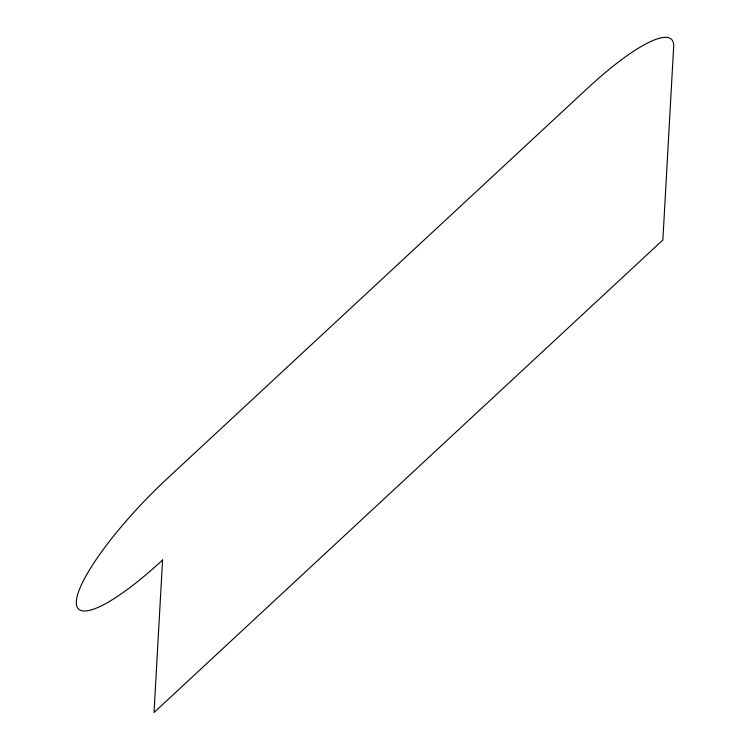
<?xml version="1.0" encoding="UTF-8"?>
<svg xmlns="http://www.w3.org/2000/svg" width="750" height="750" viewBox="0 0 750 750"><rect width="100%" height="100%" fill="white"/><g stroke="black" fill="none" stroke-linecap="round" stroke-linejoin="round"><path stroke-width="1.12" d="M162.562 560.016L154.031 712.5L662.859 239.972L673.659 46.819A124.462 27.412 -46.1 0 0 587.438 88.341L167.109 478.688A124.462 27.412 -46.1 0 0 76.341 601.528A124.462 27.412 -46.1 0 0 162.562 560.016"/></g></svg>
